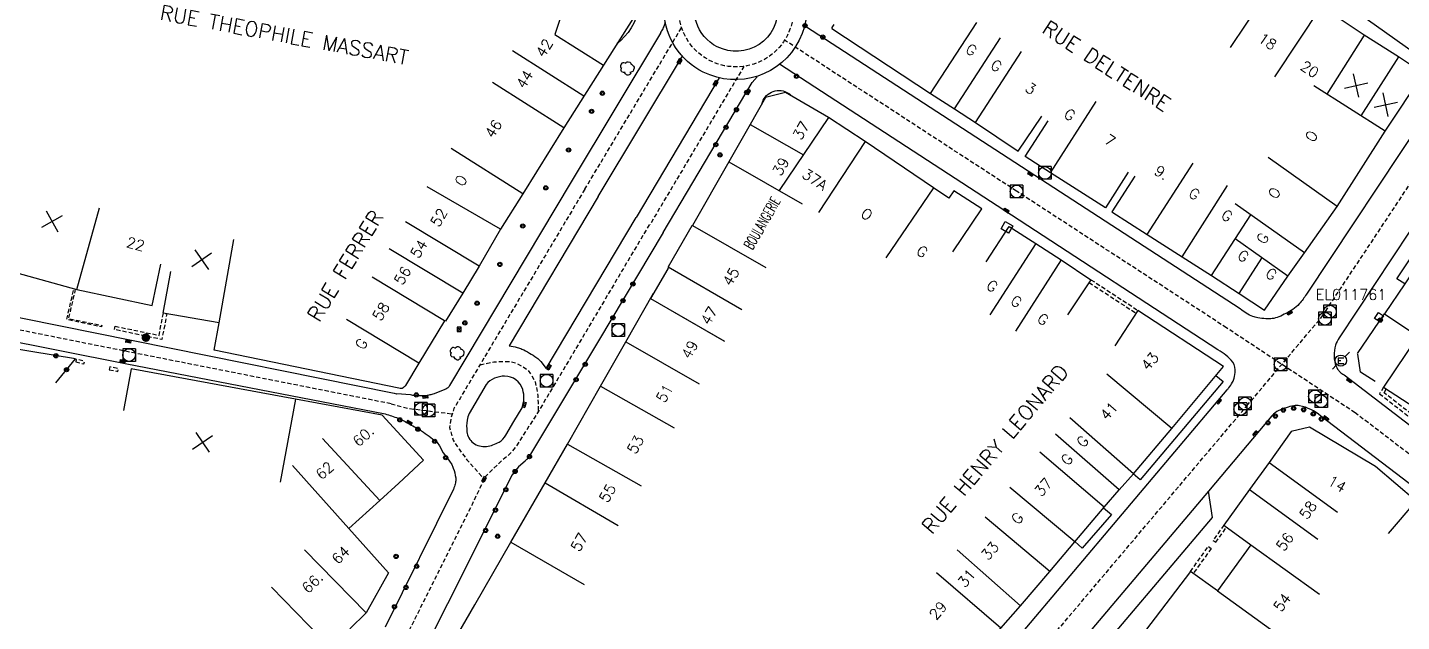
# Model space of a CAD drawing. Header units: millimetres. Extents: x 139999 to 141000, y 129000 to 130000.
# Drawn here: x 140717.2 to 140879.6, y 129496.6 to 129566.8 of the extents above; entities that cross this region are included whole.
import ezdxf
from ezdxf.enums import TextEntityAlignment as Align

# ---------------------------------------------------------------- set-up
doc = ezdxf.new("R2010")
doc.units = ezdxf.units.MM
doc.linetypes.add('DASHED', pattern=[0.75, 0.5, -0.25])
doc.layers.get('0').update_dxf_attribs({"linetype": 'CONTINUOUS'})
for name, color, linetype in [('W0001', 6, 'DASHED'), ('W0008', 7, 'CONTINUOUS'), ('W0100', 7, 'CONTINUOUS'), ('W0112', 1, 'DASHED'), ('W0300', 7, 'CONTINUOUS'), ('W0322', 7, 'CONTINUOUS'), ('w0330', 7, 'CONTINUOUS'), ('W0400', 7, 'CONTINUOUS'), ('W0420', 7, 'CONTINUOUS'), ('W0471', 7, 'CONTINUOUS'), ('w0984', 7, 'CONTINUOUS'), ('W0989', 7, 'CONTINUOUS'), ('W0991', 7, 'CONTINUOUS'), ('W1102', 7, 'CONTINUOUS'), ('W1473', 7, 'CONTINUOUS')]:
    doc.layers.add(name, color=color, linetype=linetype)
doc.styles.get("Standard").update_dxf_attribs({"font": 'romans.shx', "width": 0.85})

# ---------------------------------------------------------------- blocks, each defined once
blk = doc.blocks.new('t991o')
at = {"color": 0, "linetype": 'Continuous'}
for p, q in [((-1, 1), (1, -1)), ((-1, -1), (1, 1))]:
    blk.add_line(p, q, dxfattribs=at)
blk = doc.blocks.new('T400')
at = {"color": 0, "linetype": 'ByBlock', "lineweight": -2}
for p, q in [((-0.15, -0.25), (-0.15, 0.3)), ((-0.15, 0.3), (0.15, 0.3)), ((-0.15, 0.15), (0.15, 0.15)), ((-0.15, 0), (0.15, 0)), ((0.15, 0.3), (0.15, -0.25)), ((-0.15, -0.15), (0.15, -0.15)), ((-0.15, -0.25), (-0.15, -0.3)), ((-0.15, -0.3), (0.15, -0.3)), ((0.15, -0.3), (0.15, -0.25))]:
    blk.add_line(p, q, dxfattribs=at)
blk = doc.blocks.new('t322o')
at = {"color": 0, "linetype": 'Continuous'}
for radius in [0.25, 0.15]:
    blk.add_circle((0, 0), radius, dxfattribs=at)
blk = doc.blocks.new('T420')
for p, q in [((0.75, 0.75), (-0.75, 0.75)), ((-0.75, 0.75), (-0.75, -0.75)), ((0.75, 0.75), (0.75, -0.75)), ((0.75, -0.75), (-0.75, -0.75))]:
    blk.add_line(p, q)
blk.add_ellipse((0, 0), major_axis=(-0.53, 0.53), ratio=1, start_param=3.926991, end_param=10.210176)
blk = doc.blocks.new('T300')
for p, q in [((-0.8, 0.51), (-0.86, 0.34)), ((-0.86, 0.34), (-0.86, 0.17)), ((-0.86, 0.17), (-0.74, 0.06)), ((-0.69, 0.63), (-0.8, 0.51)), ((-0.8, -0.06), (-0.74, 0.06)), ((-0.74, 0.06), (-0.69, 0.11)), ((-0.57, 0.69), (-0.69, 0.63)), ((-0.46, 0.69), (-0.57, 0.69)), ((-0.29, 0.63), (-0.46, 0.69)), ((-0.29, 0.63), (-0.17, 0.74)), ((-0.23, 0.57), (-0.29, 0.63)), ((-0.17, 0.74), (-0.06, 0.8)), ((-0.06, 0.8), (0.06, 0.8)), ((0.06, 0.8), (0.23, 0.74)), ((0.23, 0.74), (0.34, 0.63)), ((0.34, 0.63), (0.4, 0.51)), ((0.46, 0.46), (0.34, 0.46)), ((0.4, 0.51), (0.4, 0.46)), ((0.57, 0.4), (0.46, 0.46)), ((0.57, 0.4), (0.69, 0.29)), ((0.69, 0.29), (0.74, 0.17)), ((0.74, 0.06), (0.69, -0.17)), ((0.74, 0.17), (0.74, 0.06)), ((-0.8, -0.17), (-0.8, -0.06)), ((-0.8, -0.23), (-0.8, -0.17)), ((-0.74, -0.34), (-0.8, -0.23)), ((-0.69, -0.4), (-0.74, -0.34)), ((-0.51, -0.46), (-0.69, -0.4)), ((-0.4, -0.46), (-0.51, -0.46)), ((-0.4, -0.46), (-0.34, -0.46)), ((-0.34, -0.46), (-0.34, -0.4)), ((-0.34, -0.51), (-0.34, -0.46)), ((-0.29, -0.63), (-0.34, -0.51)), ((-0.17, -0.74), (-0.29, -0.63)), ((-0.06, -0.8), (-0.17, -0.74)), ((0.06, -0.8), (-0.06, -0.8)), ((0.17, -0.74), (0.06, -0.8)), ((0.23, -0.69), (0.17, -0.74)), ((0.29, -0.46), (0.23, -0.46)), ((0.29, -0.63), (0.23, -0.69)), ((0.46, -0.4), (0.29, -0.46)), ((0.34, -0.51), (0.29, -0.63)), ((0.34, -0.51), (0.34, -0.46)), ((0.57, -0.34), (0.46, -0.4)), ((0.63, -0.29), (0.57, -0.34)), ((0.69, -0.17), (0.63, -0.29))]:
    blk.add_line(p, q)
blk = doc.blocks.new('t330o')
at = {"color": 0, "linetype": 'Continuous'}
for p, q in [((0.25, -0.25), (-0.25, 0.25)), ((-0.25, -0.25), (0.25, 0.25)), ((-0.25, 0.25), (-0.25, -0.25)), ((0.25, 0.25), (-0.25, 0.25)), ((0.25, -0.25), (0.25, 0.25)), ((-0.25, -0.25), (0.25, -0.25)), ((-0.25, -0.25), (-0.25, -0.25))]:
    blk.add_line(p, q, dxfattribs=at)
blk = doc.blocks.new('T471')
for p, q in [((-0.333334, 0.333334), (-0.333334, -0.333334)), ((-0.333334, 0.333334), (0.333334, 0.333334)), ((-0.333334, 0), (0, 0)), ((0.500001, 0.500001), (1.000002, 1.000002)), ((-0.500001, -0.500001), (-1.000002, -1.000002)), ((-0.333334, -0.333334), (0.333334, -0.333334))]:
    blk.add_line(p, q)
blk.add_ellipse((0, 0), major_axis=(0.471405, 0.471405), ratio=1, start_param=5.4977871438, end_param=11.780972451)
blk = doc.blocks.new('t112o')
at = {"color": 0, "linetype": 'Continuous'}
for p, q in [((-0.5, 0.5), (0.5, 0.5)), ((-0.5, -0.5), (-0.5, 0.5)), ((0.5, 0.5), (0.5, -0.5)), ((0.5, -0.5), (-0.5, -0.5))]:
    blk.add_line(p, q, dxfattribs=at)
blk = doc.blocks.new('T1473')
at = {"color": 0, "linetype": 'Continuous', "const_width": 0.5, "flags": 128}
blk.add_lwpolyline([(-0.25, 0, 1), (0.25, 0, 1)], format="xyb", close=True, dxfattribs=at)

msp = doc.modelspace()

# ---------------------------------------------------------------- linework, layer by layer
at = {"layer": 'W0001', "flags": 128}
msp.add_lwpolyline([(140803.98, 129575.03, -1), (140797.88, 129562.9, -1)], format="xyb", close=True, dxfattribs=at)
for points in [[(140783.06, 129547.71), (140794.49, 129566.82)], [(140801.86, 129562.24), (140790.73, 129543.5)], [(140783.05, 129547.71), (140772.46, 129529.97), (140769.63, 129525.23), (140768.36, 129523.05), (140767.6, 129521.82), (140767.24, 129520.73), (140767.08, 129519.54), (140767.5, 129518.05), (140768.22, 129516.98), (140769.12, 129515.75), (140771.17, 129513.47)], [(140760.17, 129522.36), (140729.45, 129528.44), (140708.78, 129532.57), (140694.5, 129535.46), (140676.83, 129539.04), (140657.85, 129542.88), (140654.89, 129543.47), (140649.23, 129544.19)], [(140790.68, 129543.53), (140779.92, 129525.37), (140777.16, 129520.78), (140774.9, 129517.27), (140774.17, 129516.39), (140773.22, 129515.63), (140771.31, 129513.75), (140769.74, 129510.47), (140757.75, 129486.46), (140755.47, 129482.52), (140752.4, 129478.91), (140748.7, 129476.19), (140736.29, 129460.38), (140728.2, 129449.98), (140720.16, 129439.37), (140713.36, 129432.23), (140704.47, 129425.13), (140697.42, 129419.51), (140692.95, 129415.95), (140690.8, 129413.94), (140689.42, 129412.22), (140687.82, 129409.52), (140685.73, 129407.34), (140683.64, 129405.49), (140677.55, 129400.74), (140672.28, 129396.65), (140664.51, 129390.65), (140659.49, 129386.78)], [(140770.68, 129526.98), (140772.3, 129527.32), (140773.52, 129527.38), (140774.33, 129527.33), (140774.97, 129527.17), (140775.71, 129526.77), (140776.34, 129526.32), (140776.79, 129525.71), (140777.18, 129524.97), (140777.35, 129524.29), (140777.49, 129523.34), (140777.54, 129522.49), (140777.54, 129521.42)], [(140760.17, 129522.36), (140762.15, 129521.83), (140767.39, 129521.17)]]:
    msp.add_lwpolyline(points, dxfattribs=at)
at = {"layer": 'W0001'}
for points in [[(141000, 129441.53), (140990.89, 129446.03), (140977.75, 129453.07), (140950.54, 129468.01), (140939.87, 129474.31), (140929.82, 129480.48), (140917.7, 129488.54), (140900.26, 129501.25), (140888.15, 129510.54), (140874.06, 129521.31), (140858.88, 129531.34), (140834.05, 129547.5), (140806.67, 129565.33)], [(140679.59, 129155.61), (140675.44, 129161.03), (140655.21, 129183.71), (140642.66, 129197.69), (140624.81, 129217.71), (140620.92, 129222.28), (140618.5, 129228.01), (140618.39, 129233.16), (140620.23, 129238.25), (140623.83, 129242.66), (140642.19, 129263.23), (140656.78, 129280.3), (140714.71, 129348.88), (140730.72, 129367.87), (140763.1, 129406.09), (140789.85, 129437.67), (140798.56, 129447.97), (140828.68, 129483.49), (140861.29, 129522.12), (140870.15, 129532.65), (140889.25, 129561.44)]]:
    msp.add_lwpolyline(points, dxfattribs=at)
at = {"layer": 'W0008'}
for points in [[(140828.85, 129600.98), (140831.28, 129599.22), (140851.11, 129585.16), (140881.21, 129563.75, -0.05301), (140882.1, 129562.99, -0.07746), (140882.55, 129562.34, -0.023849), (140882.98, 129561.34, -0.037543), (140883.17, 129560.67, -0.05017), (140883.26, 129559.9, -0.026144), (140883.19, 129558.42, -0.080705), (140882.94, 129557.5), (140882.23, 129556.28), (140868.31, 129535.32, -0.050865), (140867.48, 129534.17, -0.071613), (140866.71, 129533.51, -0.035704), (140865.07, 129532.64, -0.080737), (140864.28, 129532.43, -0.037698), (140863.54, 129532.41, -0.027899), (140862.56, 129532.52, -0.049814), (140862, 129532.67, -0.090222), (140860.51, 129533.57), (140834.65, 129550.37), (140809.15, 129566.94)], [(140759.07, 129477.75), (140791.18, 129452.09, 0.03036), (140791.72, 129451.71, 0.017356), (140792.72, 129451.14, 0.072891), (140793.57, 129450.84, 0.054378), (140794.76, 129450.74, 0.058984), (140795.86, 129450.9, 0.065422), (140796.78, 129451.28, 0.031752), (140797.88, 129452.01, 0.05426), (140798.44, 129452.54), (140805.08, 129460.33), (140828.02, 129487.38), (140828.02, 129487.38), (140858.96, 129524.01, 0.020388), (140859.15, 129524.26, 0.008094), (140859.59, 129524.9, 0.083147), (140859.71, 129525.16, 0.026662), (140859.89, 129526.05, 0.186294), (140859.61, 129527.28, 0.113246), (140857.86, 129528.72), (140833.46, 129544.64), (140806.06, 129562.51)], [(140888.87, 129555.37), (140872.18, 129530.17, 0.0777), (140871.77, 129529.28, 0.060179), (140871.58, 129528.03, 0.076835), (140871.66, 129527.3, 0.062592), (140872.01, 129526.47, 0.076893), (140872.28, 129526.14, 0.053759), (140872.77, 129525.77), (140905.85, 129500.42, 0.007044)], [(140889.26, 129506.25), (140870.04, 129520.91, 0.130619), (140867.52, 129522.12, 0.090346), (140866.83, 129522.12, 0.062951), (140865.07, 129521.57, 0.110804), (140864.23, 129520.93), (140856.75, 129512.04), (140833.29, 129484.25), (140792.47, 129436.08), (140778.79, 129419.96, 0.0448), (140778.21, 129419.14, 0.038939), (140777.7, 129418.09, 0.102187), (140777.6, 129417.45, 0.04632), (140777.78, 129416.04, 0.078793), (140778.08, 129415.3, 0.059062), (140778.73, 129414.46), (140779.9, 129413.26), (140803.58, 129392.8)]]:
    msp.add_lwpolyline(points, format="xyb", dxfattribs=at)
at = {"layer": 'W0008', "flags": 128}
for points in [[(140804.64, 129576.68, -1), (140797.04, 129561.57, -1)], [(140803.15, 129573.38, -1), (140798.71, 129564.55, -1)], [(140771.4, 129524.64), (140769.41, 129521.2, 0.098574), (140769.15, 129520.43, 0.058122), (140769.13, 129519.06, 0.209912), (140769.87, 129517.74, 0.196236), (140771.44, 129517.33, 0.095638), (140772.93, 129517.83, 0.133151), (140773.74, 129518.64), (140774.69, 129520.27), (140775.64, 129521.87, 0.168845), (140775.72, 129524.05, 0.32667), (140773.59, 129525.63, 0.218149)]]:
    msp.add_lwpolyline(points, format="xyb", close=True, dxfattribs=at)
for points in [[(140789.49, 129569.11, -0.168647), (140786.84, 129564.89, -0.168647)], [(140792.53, 129567.44, -0.021986), (140792.38, 129566.96, -0.036339), (140792.26, 129566.68, -0.001062), (140792.01, 129566.23, -0.010468), (140791.99, 129566.18), (140781.46, 129548.59)], [(140803.97, 129557.78, -0.484919), (140806.93, 129559.17, -0.087308), (140807.51, 129558.73, -0.087308)], [(140781.46, 129548.59), (140769.02, 129527.77), (140767.09, 129524.51, -0.034768), (140766.97, 129524.34, -0.051427), (140766.87, 129524.24, -0.047768), (140766.75, 129524.15, -0.030988), (140766.54, 129524.06), (140765.26, 129523.55, -0.027603), (140764.98, 129523.46, -0.017217), (140764.53, 129523.35, -0.030429), (140764.12, 129523.3, -0.027953), (140763.66, 129523.29, -0.014439), (140763, 129523.33, -0.018002), (140762.48, 129523.4), (140760.86, 129523.54)], [(140784.65, 129546.84), (140774.13, 129529.21, -0.030002), (140775.07, 129529.03, -0.049496), (140775.62, 129528.83, -0.020578), (140776.51, 129528.36, -0.019777), (140777.39, 129527.8, -0.06013), (140777.87, 129527.37), (140778.51, 129526.52), (140789.12, 129544.38)], [(140792.33, 129542.62), (140784.67, 129529.81), (140776.63, 129516.4, -0.028605), (140776.26, 129515.87, -0.048493), (140776, 129515.59), (140775.23, 129514.91), (140774.48, 129513.95), (140759.21, 129483.47, 0.020174), (140758.94, 129482.89, 0.032346), (140758.81, 129482.52, 0.008069), (140758.65, 129481.94, 0.011171), (140758.56, 129481.52, 0.051901), (140758.54, 129481.26, 0.026825), (140758.57, 129480.76)], [(140759.48, 129521.17, -0.0189), (140760.98, 129520.65, -0.032567), (140761.82, 129520.26, -0.003192), (140763.29, 129519.44, -0.009747), (140763.76, 129519.16, -0.017873), (140764.66, 129518.55, -0.01841), (140765.49, 129517.91, -0.050948), (140765.6, 129517.8), (140765.89, 129517.4), (140766.31, 129516.58), (140766.98, 129515.71, -0.034799), (140767.34, 129515.17, -0.05209), (140767.52, 129514.77, -0.036021), (140767.81, 129513.61, -0.095113), (140767.8, 129513.15, -0.023415), (140767.66, 129512.59, -0.039521), (140767.53, 129512.28), (140759.48, 129495.95)]]:
    msp.add_lwpolyline(points, format="xyb", dxfattribs=at)
for points in [[(140784.65, 129546.84), (140794.6, 129563.43)], [(140798.93, 129560.88), (140789.12, 129544.38)], [(140792.33, 129542.62), (140802.84, 129560.35), (140803.41, 129561.02)], [(140879.93, 129536.55), (140879.01, 129537.14), (140884.15, 129544.88), (140885.02, 129544.26)], [(140694.94, 129536.86), (140729.69, 129529.84), (140760.53, 129523.61), (140760.8, 129523.55), (140760.86, 129523.54)], [(140705.56, 129531.72), (140728.76, 129527.13), (140759.48, 129521.17), (140759.48, 129521.17)]]:
    msp.add_lwpolyline(points, dxfattribs=at)
at = {"layer": 'W0008'}
for points in [[(140857.62, 129525.69), (140858.47, 129524.98), (140848.67, 129513.37), (140847.85, 129514.07)], [(140804.72, 129421.4), (140792.42, 129430.47), (140792.17, 129432.04), (140857.23, 129508.91), (140856.75, 129512.04)], [(140844.36, 129510.06), (140845.28, 129509.27), (140841.83, 129505.31), (140840.95, 129506.07)]]:
    msp.add_lwpolyline(points, dxfattribs=at)
at = {"layer": 'W0100', "flags": 128}
for points in [[(140776.42, 129576.72), (140782.71, 129575.55), (140790.96, 129571.45), (140785.27, 129562.38), (140780.59, 129554.98), (140775.72, 129547.19)], [(140698.43, 129545.85), (140697.08, 129541.04), (140700.2, 129540.16), (140699.57, 129537.93), (140708.64, 129535.37), (140712.64, 129534.27), (140713.79, 129538.43), (140723.04, 129535.87), (140731.93, 129533.96), (140732.98, 129538.85)], [(140761.1, 129524.19), (140739.26, 129528.7), (140739.86, 129531.92), (140733.26, 129533.08), (140734.13, 129538.01)], [(140760.74, 129479.02), (140760.26, 129481.62), (140765.54, 129490.78), (140770.08, 129498.61), (140774.32, 129505.99), (140778.36, 129513.01), (140781.02, 129517.58), (140784.92, 129524.45), (140787.9, 129529.68), (140791.19, 129535.44)], [(140759.13, 129521.02), (140748.87, 129522.92), (140729.46, 129526.49), (140728.55, 129521.57)], [(140759.13, 129521.02), (140764, 129515.68), (140761.1, 129512.99), (140758.86, 129510.92), (140755.19, 129507.63), (140759.86, 129502.4), (140757.22, 129497.64), (140755.29, 129495.76), (140755.66, 129495.37), (140753.32, 129493.21), (140753.89, 129492.59), (140753.68, 129492.4), (140754.48, 129491.53), (140750.18, 129484.83), (140744.06, 129476.86), (140738.67, 129469.92), (140732.94, 129463.1), (140726.04, 129468.91), (140719.75, 129461.43), (140715.93, 129464.65)]]:
    msp.add_lwpolyline(points, dxfattribs=at)
at = {"layer": 'W0100'}
for points in [[(140848.05, 129549.26), (140845.34, 129545.06), (140849.51, 129542.37), (140853.62, 129539.72), (140857.1, 129537.51), (140860.39, 129535.39), (140863.37, 129533.44), (140866.11, 129537.43), (140868.08, 129540.22), (140871.94, 129545.67), (140877.61, 129554.58), (140882.15, 129561.41), (140879.18, 129563.36), (140875.16, 129565.94), (140870.08, 129569.32)], [(140812.48, 129567.18), (140812.23, 129566.82), (140812.23, 129566.7), (140823.91, 129559.05), (140826.73, 129557.21), (140829.22, 129555.6), (140834.26, 129552.22), (140837.04, 129556.37)], [(140826.53, 129540.31), (140829.98, 129545.39), (140826.65, 129547.53), (140826.07, 129546.66), (140824.26, 129547.89), (140816.19, 129553.34), (140811.85, 129556.18), (140806.78, 129559.16), (140804.41, 129558.55), (140802.59, 129555.37), (140800.07, 129550.96), (140795.77, 129543.43), (140795.72, 129543.41), (140792.9, 129538.53), (140792.85, 129538.31), (140790.83, 129534.81)], [(140908.71, 129546.46), (140910.54, 129551.11), (140896.91, 129556.49), (140896.58, 129555.57), (140893.86, 129557.4), (140889.42, 129550.7), (140887.23, 129547.49), (140885.02, 129544.26), (140882.59, 129540.53), (140879.93, 129536.55), (140877.55, 129533), (140881.49, 129530.35), (140877.44, 129524.32), (140882.6, 129520.97), (140891.29, 129515.59), (140893.92, 129519.84)], [(140847.27, 129549.74), (140844.58, 129545.52), (140838.07, 129549.67), (140835.1, 129551.58), (140837.8, 129555.79)], [(140830.48, 129539.13), (140833.19, 129543.33), (140836.34, 129541.3), (140839.36, 129539.36), (140842.86, 129537.03), (140840.1, 129532.86)], [(140824.16, 129494.15), (140827.95, 129490.88), (140832.22, 129495.85), (140834.55, 129498.5), (140838.02, 129502.56), (140840.94, 129506.05), (140844.44, 129510.15), (140846.21, 129512.19), (140847.88, 129514.1), (140852.41, 129519.46), (140858.52, 129526.77), (140848.41, 129533.4), (140845.67, 129529.22)], [(140878.03, 129507.05), (140881.28, 129510.85), (140876.48, 129514.95), (140868.7, 129519.59), (140866.53, 129519.1), (140863.9, 129515.43), (140861.58, 129512.24), (140858.58, 129508.02), (140861.76, 129505.71), (140857.81, 129500.24), (140854.61, 129502.53), (140849.3, 129495.57)]]:
    msp.add_lwpolyline(points, dxfattribs=at)
at = {"layer": 'W0100', "flags": 128}
msp.add_lwpolyline([(140775.72, 129547.19), (140773.1, 129543), (140770.57, 129538.62), (140768.65, 129535.43), (140766.59, 129532.12), (140766.48, 129532.17), (140763.46, 129527.16), (140761.88, 129524.51, -0.072145), (140761.8, 129524.41, -0.031297), (140761.58, 129524.23, -0.134554), (140761.39, 129524.16, -0.089115), (140761.1, 129524.19)], format="xyb", dxfattribs=at)
msp.add_lwpolyline([(140876.38, 129532.46), (140876.85, 129533.15), (140877.42, 129532.76), (140876.94, 129532.07)], close=True, dxfattribs=at)
at = {"layer": 'W0112', "flags": 128}
for points in [[(140842.86, 129537.03), (140848.41, 129533.4)], [(140722.86, 129535.92), (140722.05, 129532.44), (140725.99, 129531.62), (140725.95, 129531.45), (140721.85, 129532.31), (140722.69, 129535.96)], [(140842.64, 129536.69), (140848.19, 129533.07)]]:
    msp.add_lwpolyline(points, dxfattribs=at)
for points in [[(140727.57, 129531.53), (140732.75, 129530.45), (140733.27, 129533.09), (140733.68, 129533.01), (140733.08, 129529.96), (140727.49, 129531.13)], [(140722.91, 129527.31), (140723.87, 129527.07), (140723.94, 129527.37), (140722.98, 129527.61)], [(140726.87, 129526.39), (140727.89, 129526.18), (140727.96, 129526.51), (140726.94, 129526.72)]]:
    msp.add_lwpolyline(points, close=True, dxfattribs=at)
at = {"layer": 'W0112'}
for points in [[(140877.44, 129524.32), (140876.96, 129523.55), (140880.48, 129520.82), (140880.72, 129521.13), (140877.49, 129523.65), (140877.78, 129524.1)], [(140858.58, 129508.02), (140857.28, 129506.22), (140857.6, 129505.99), (140858.91, 129507.79)], [(140854.61, 129502.53), (140856.74, 129505.5), (140857.07, 129505.26), (140854.94, 129502.3)]]:
    msp.add_lwpolyline(points, dxfattribs=at)
at = {"layer": 'W0322', "flags": 128}
for points in [[(140874.36, 129528.32), (140877.55, 129533)], [(140720.55, 129524.84), (140722.88, 129527.66), (140706.79, 129530.3), (140704.8, 129530.61), (140703.28, 129529.7)], [(140876.46, 129524.98), (140874.72, 129526.08), (140874.39, 129528.24)]]:
    msp.add_lwpolyline(points, dxfattribs=at)
at = {"layer": 'W1102'}
msp.add_lwpolyline([(140782.71, 129575.55), (140779.53, 129566), (140785.27, 129562.38)], dxfattribs=at)
at = {"layer": 'W1102', "flags": 128}
for points in [[(140864.88, 129572.78), (140859.32, 129564.46)], [(140870.08, 129569.32), (140864.54, 129560.99)], [(140823.91, 129559.05), (140829.38, 129567.42)], [(140826.73, 129557.21), (140832.17, 129565.6)], [(140875.16, 129565.94), (140870.72, 129558.96)], [(140782.94, 129558.72), (140774.5, 129564.06)], [(140829.22, 129555.6), (140834.65, 129563.99)], [(140879.18, 129563.36), (140874.75, 129556.4)], [(140780.59, 129554.98), (140772.14, 129560.32)], [(140877.61, 129554.58), (140869.18, 129559.95)], [(140838.07, 129549.67), (140843.47, 129558.09)], [(140802.59, 129555.37), (140808.89, 129551.78)], [(140811.85, 129556.18), (140806.04, 129547.55)], [(140816.19, 129553.34), (140810.69, 129544.98)], [(140775.72, 129547.19), (140767.26, 129552.54)], [(140800.07, 129550.96), (140808.75, 129546)], [(140849.51, 129542.37), (140854.93, 129550.78)], [(140871.94, 129545.67), (140863.78, 129551.45)], [(140773.1, 129543), (140764.44, 129547.99)], [(140824.26, 129547.89), (140818.64, 129539.62)], [(140853.62, 129539.72), (140859, 129548.16)], [(140723.04, 129535.87), (140725.71, 129545.51)], [(140868.08, 129540.22), (140859.92, 129546)], [(140770.57, 129538.62), (140761.87, 129543.87)], [(140857.1, 129537.51), (140861.74, 129544.71)], [(140795.77, 129543.43), (140804.46, 129538.47)], [(140866.11, 129537.43), (140859.89, 129541.84)], [(140739.86, 129531.92), (140741.59, 129541.77)], [(140768.65, 129535.43), (140759.94, 129540.69)], [(140836.34, 129541.3), (140830.93, 129532.89)], [(140839.36, 129539.36), (140833.94, 129530.95)], [(140860.39, 129535.39), (140863.06, 129539.59)], [(140766.48, 129532.17), (140757.92, 129537.34)], [(140792.9, 129538.53), (140801.62, 129533.49)], [(140790.83, 129534.81), (140799.5, 129529.8)], [(140790.83, 129534.81), (140799.55, 129529.77)], [(140763.46, 129527.16), (140754.9, 129532.33)], [(140787.9, 129529.68), (140796.57, 129524.7)], [(140852.41, 129519.46), (140844.73, 129525.87)], [(140784.92, 129524.45), (140793.62, 129519.52)], [(140748.87, 129522.92), (140747.06, 129513.08)], [(140847.88, 129514.1), (140840.35, 129520.69)], [(140758.86, 129510.92), (140752.07, 129518.26)], [(140781.02, 129517.58), (140789.72, 129512.65)], [(140846.21, 129512.19), (140838.66, 129518.76)], [(140844.44, 129510.15), (140836.83, 129516.64)], [(140755.19, 129507.63), (140748.51, 129515.07)], [(140863.9, 129515.43), (140871.99, 129509.55)], [(140778.36, 129513.01), (140787, 129507.98)], [(140840.94, 129506.05), (140833.26, 129512.46)], [(140861.58, 129512.24), (140869.68, 129506.36)], [(140838.02, 129502.56), (140830.35, 129508.97)], [(140757.22, 129497.64), (140749.93, 129505.12)], [(140774.32, 129505.99), (140782.98, 129501)], [(140834.55, 129498.5), (140827.04, 129505.1)], [(140861.76, 129505.71), (140869.87, 129499.85)], [(140832.22, 129495.85), (140824.63, 129502.37)], [(140753.32, 129493.21), (140746.03, 129500.69)], [(140857.81, 129500.24), (140865.91, 129494.38)]]:
    msp.add_lwpolyline(points, dxfattribs=at)

# ---------------------------------------------------------------- block references
at = {"layer": 'W0112', "rotation": 150.3446875705885}
msp.add_blockref('t112o', (140832.93, 129543.22), dxfattribs=at)
at = {"layer": 'W0300'}
for p in [(140788.14, 129561.98), (140768.02, 129528.32)]:
    msp.add_blockref('T300', p, dxfattribs=at)
at = {"layer": 'W0322'}
for p, rotation in [((140809.07, 129567.05), 63.30649312600384), ((140811.18, 129565.7), 63.30649312598894), ((140808.07, 129561.07), 63.30649312600384), ((140785.13, 129559.06), 47.34960251231546), ((140802.19, 129559.17), 63.30649312598894), ((140783.86, 129556.92), 47.34960251231546), ((140800.98, 129557.11), 63.30649312598894), ((140799.74, 129555.03), 63.30649312598894), ((140798.54, 129552.99), 63.30649312598894), ((140781.14, 129552.36), 47.34960251231546), ((140799.03, 129551.77), 63.30649312598894), ((140778.45, 129547.88), 47.34960251231546), ((140775.73, 129543.37), 47.34960251231546), ((140773.02, 129538.83), 47.34960251231546), ((140788.74, 129536.52), 47.34960251231546), ((140770.33, 129534.25), 47.34960251232773), ((140787.57, 129534.55), 47.34960251232773), ((140768.89, 129531.92), 47.34960251231546), ((140786.38, 129532.53), 47.34960251233337), ((140877.04, 129532.25), 55.72587132527703), ((140720.57, 129528.04), 170.7114616335294), ((140783.11, 129527.03), 47.34960251232112), ((140721.83, 129526.39), 50.49884069341567), ((140782.03, 129525.21), 47.34960251231546), ((140763.15, 129523.41), 47.34960251231546), ((140761.21, 129520.46), 47.34960251232773), ((140864.65, 129520.91), 63.30649312598894), ((140865.59, 129521.62), 63.30649312598894), ((140866.81, 129521.84), 63.30649312598894), ((140867.99, 129521.66), 63.30649312598894), ((140869.13, 129521.17), 63.30649312598894), ((140870.09, 129520.55), 63.30649312600384), ((140763.34, 129519.36), 47.34960251231546), ((140863.78, 129520.11), 63.30649312598894), ((140765.32, 129517.92), 47.34960251232773), ((140766.62, 129515.99), 47.34960251231546), ((140776.52, 129516.12), 47.34960251231546), ((140774.82, 129514.36), 47.34960251232773), ((140773.73, 129512.21), 47.34960251232112), ((140772.5, 129509.79), 47.34960251232112), ((140771.34, 129507.39), 47.34960251232773), ((140772.76, 129506.71), 47.34960251231546), ((140760.76, 129504.32), 47.34960251232773), ((140763.19, 129503.16), 47.34960251231546), ((140761.93, 129500.66), 47.34960251231546), ((140760.57, 129498.37), 47.34960251232773)]:
    msp.add_blockref('t322o', p, dxfattribs=dict(at, rotation=rotation))
at = {"layer": 'w0330'}
msp.add_blockref('t330o', (140768.22, 129531.16), dxfattribs=at)
at = {"layer": 'W0400'}
for p, rotation in [((140794.25, 129562.84), 150.3179839275849), ((140798.51, 129560.23), 149.1665149646807), ((140802.34, 129559.21), 149.3278343621598), ((140835.69, 129549.52), 236.9740899822374), ((140832.87, 129545.2), 56.88731529476535), ((140866.34, 129533.12), 119.4208555636047), ((140729.1, 129529.75), 258.569842580485), ((140728.47, 129527.39), 78.81352079981792), ((140778.8, 129526.71), 329.2839458867853), ((140873.37, 129525.13), 232.5285224833886), ((140764.25, 129523.17), 96.39047757591595), ((140775.9, 129522.25), 346.0915988756117), ((140857.99, 129522.63), 139.8186850574352), ((140870.62, 129520.65), 232.6624596946334), ((140762.34, 129520.14), 240.9819311983944), ((140862.28, 129518.84), 139.9353169656763), ((140771.16, 129513.42), 155.5788884123114)]:
    msp.add_blockref('T400', p, dxfattribs=dict(at, rotation=rotation))
at = {"layer": 'W0420'}
for p in [(140837.42, 129549.65), (140834.08, 129547.45), (140871.09, 129533.25), (140870.51, 129532.42), (140787.01, 129531.07), (140729.22, 129528.12), (140865.27, 129527.02), (140778.55, 129525.09), (140869.32, 129523.23), (140763.69, 129521.76), (140764.6, 129521.57), (140860.51, 129521.73), (140861.06, 129522.39), (140870.06, 129522.66)]:
    msp.add_blockref('T420', p, dxfattribs=at)
at = {"layer": 'W0471'}
msp.add_blockref('T471', (140872.39, 129527.46), dxfattribs=at)
at = {"layer": 'W0991'}
for p, rotation in [((140874.2, 129559.98), 57.34717882629513), ((140877.69, 129557.71), 57.34717882629513), ((140720.12, 129543.92), 344.3809392215937), ((140737.78, 129539.4), 350.0155511851766), ((140737.89, 129517.82), 349.573048965482)]:
    msp.add_blockref('t991o', p, dxfattribs=dict(at, rotation=rotation))
at = {"layer": 'W1473', "rotation": 348.5894161411128}
msp.add_blockref('T1473', (140731.2, 129530.18), dxfattribs=at)

# ---------------------------------------------------------------- texts
at = {"layer": 'w0984', "width": 0.6}
msp.add_text('BOULANGERIE', height=1.25, rotation=59.9767, dxfattribs=at).set_placement((140804, 129543.72), align=Align.MIDDLE)
at = {"layer": 'w0984'}
msp.add_text('EL011761', height=1.25, dxfattribs=at).set_placement((140873.59, 129535.27), align=Align.MIDDLE)
at = {"layer": 'W0989'}
for s, rotation, p in [('RUE THEOPHILE MASSART', 349.5495, (140747.54, 129565.95)), ('RUE DELTENRE', 326.9345, (140844.69, 129562.31)), ('RUE FERRER', 58.7178, (140754.76, 129538.69)), ('RUE HENRY LEONARD', 49.8323, (140831.53, 129517.04))]:
    msp.add_text(s, height=1.75, rotation=rotation, dxfattribs=at).set_placement(p, align=Align.MIDDLE)
at = {"layer": 'W0991'}
for s, rotation, p in [('42', 57.7201, (140778.27, 129564.42)), ('G', 327.4289, (140828.73, 129564.19)), ('18', 326.3042, (140863.72, 129565.19)), ('44', 57.7201, (140775.95, 129560.72)), ('G', 327.4289, (140831.68, 129562.31)), ('20', 326.3042, (140868.71, 129561.9)), ('3', 327.4289, (140835.75, 129559.64)), ('G', 327.4289, (140840.36, 129556.52)), ('46', 57.7201, (140772.27, 129554.86)), ('37', 59.9767, (140808.61, 129554.65)), ('7', 327.4289, (140845.12, 129553.48)), ('O', 57.5158, (140868.93, 129553.98)), ('39', 59.9767, (140806.21, 129550.4)), ('37A', 326.2973, (140810.23, 129548.87)), ('9.', 327.4289, (140851.22, 129549.68)), ('O', 58.0333, (140768.43, 129548.74)), ('G', 327.4289, (140855.08, 129547.17)), ('O', 57.5158, (140864.53, 129547.27)), ('52', 60.0318, (140765.82, 129544.39)), ('O', 326.2973, (140816.38, 129544.76)), ('G', 327.4289, (140858.93, 129544.6)), ('22', 344.7747, (140729.99, 129541.23)), ('G', 57.5158, (140863.14, 129541.91)), ('54', 58.8843, (140763.45, 129540.68)), ('G', 326.2973, (140822.92, 129540.35)), ('G', 327.4289, (140860.86, 129539.83)), ('56', 58.8843, (140761.53, 129537.51)), ('45', 59.9767, (140800.33, 129537.39)), ('G', 327.4289, (140864.17, 129537.7)), ('G', 326.8431, (140831.19, 129536.28)), ('58', 58.8843, (140758.98, 129533.28)), ('47', 59.9767, (140797.74, 129532.77)), ('G', 326.8431, (140834.04, 129534.45)), ('G', 326.8431, (140837.19, 129532.35)), ('G', 59.1517, (140756.66, 129529.43)), ('49', 60.0915, (140795.45, 129528.77)), ('43', 49.0815, (140849.82, 129527.38)), ('51', 60.0915, (140792.49, 129523.6)), ('41', 49.0815, (140844.99, 129521.51)), ('60.', 41.8805, (140756.89, 129518.55)), ('53', 60.4528, (140789.05, 129517.54)), ('G', 49.0815, (140841.87, 129517.91)), ('G', 49.0815, (140840.02, 129515.78)), ('62', 41.8805, (140752.33, 129514.47)), ('55', 59.7483, (140785.75, 129511.8)), ('37', 49.0815, (140837.23, 129512.51)), ('14', 329.3795, (140871.94, 129512.89)), ('G', 49.0815, (140834.15, 129508.82)), ('58', 54.3295, (140868.51, 129509.81)), ('57', 60.0948, (140782.4, 129506)), ('56', 54.3295, (140865.78, 129506.06)), ('64', 44.2748, (140754.22, 129504.49)), ('33', 49.0815, (140830.93, 129504.98)), ('66.', 44.2748, (140750.88, 129501.23)), ('31', 49.0815, (140828.18, 129501.76)), ('54', 54.1352, (140865.46, 129498.88)), ('29', 49.0815, (140824.79, 129497.94))]:
    msp.add_text(s, height=1.25, rotation=rotation, dxfattribs=at).set_placement(p, align=Align.MIDDLE)

doc.saveas('drawing.dxf')
